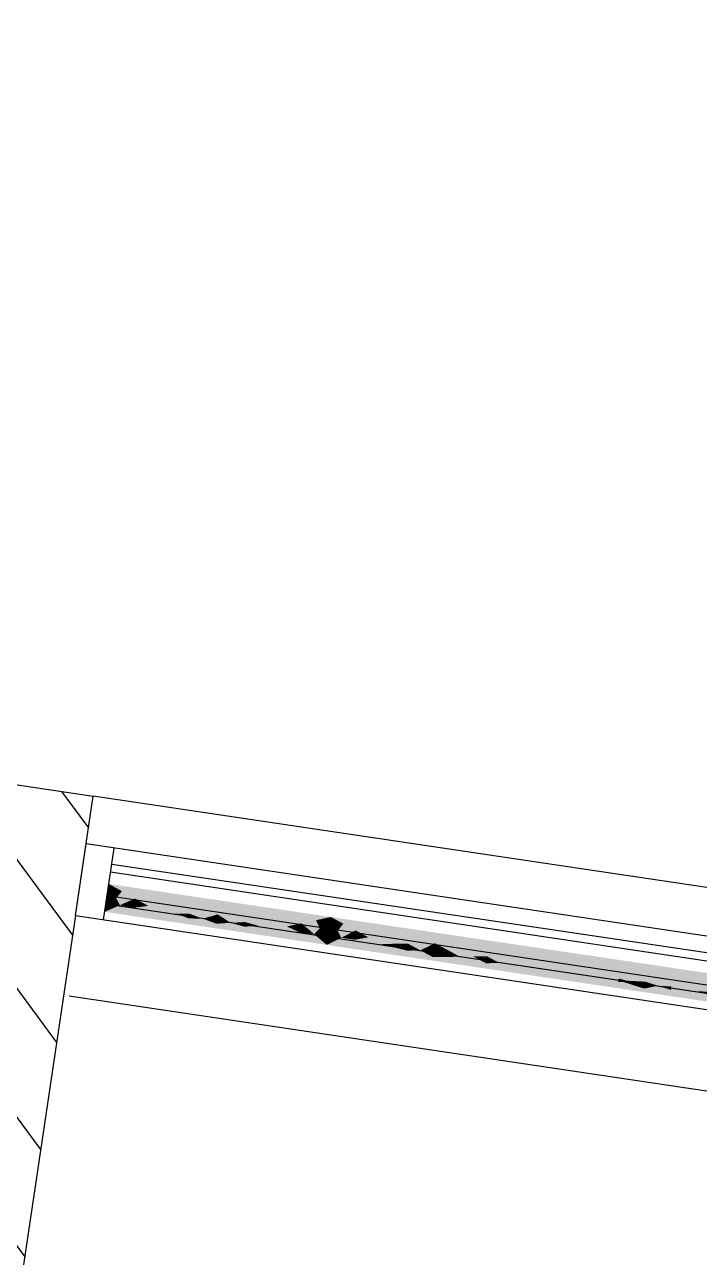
# Model space of a CAD drawing. Header units: millimetres. Extents: x 338 to 506, y 179 to 335.
# Drawn here: x 434.555 to 435.393, y 219.631 to 221.161 of the extents above; entities that cross this region are included whole.
import ezdxf

# ---------------------------------------------------------------- set-up
doc = ezdxf.new("R2010")
doc.units = ezdxf.units.MM
doc.linetypes.add('CENTER', pattern=[2, 1.25, -0.25, 0.25, -0.25])
doc.linetypes.add('DASHED2', pattern=[0.375, 0.25, -0.125])
for name, color, linetype in [('EJES_DE_COLUMNA', 255, 'DASHED2'), ('MUROS', 32, 'Continuous'), ('REJAS', 151, 'Continuous')]:
    doc.layers.add(name, color=color, linetype=linetype)

# ---------------------------------------------------------------- blocks, each defined once
blk = doc.blocks.new('*X925')
at = {"color": 0}
for p, q in [((43.0684, 57.3879, -0.0017), (43.0254, 57.3449, -0.0017)), ((43.2031, 57.3879, -0.0017), (43.0531, 57.2379, -0.0017)), ((43.3378, 57.3879, -0.0017), (43.1878, 57.2379, -0.0017)), ((43.4725, 57.3879, -0.0017), (43.3225, 57.2379, -0.0017)), ((43.6072, 57.3879, -0.0017), (43.4572, 57.2379, -0.0017)), ((43.7419, 57.3879, -0.0017), (43.5919, 57.2379, -0.0017)), ((43.8766, 57.3879, -0.0017), (43.7266, 57.2379, -0.0017)), ((44.0113, 57.3879, -0.0017), (43.8613, 57.2379, -0.0017)), ((44.146, 57.3879, -0.0017), (43.996, 57.2379, -0.0017)), ((44.1704, 57.2776, -0.0017), (44.1307, 57.2379, -0.0017))]:
    blk.add_line(p, q, dxfattribs=at)
blk = doc.blocks.new('*U974')
at = {"layer": 'REJAS', "color": 9, "linetype": 'Continuous', "extrusion": (0, 0, -1)}
for points in [[(-44.0392, 57.133), (-44.0362, 57.0633), (-44.0304, 57.2027)], [(-44.0304, 57.2027), (-44.0362, 57.0633), (-44.0304, 57.0633)], [(-44.0304, 57.2027), (-44.0399, 57.1969), (-44.0413, 57.1853)], [(-44.0351, 57.1998), (-44.0304, 57.2027), (-44.0394, 57.2008)], [(-44.0304, 57.2027), (-44.0392, 57.2027), (-44.0394, 57.2008)], [(-44.0348, 57.1679), (-44.0304, 57.2027), (-44.0406, 57.1679)], [(-44.0304, 57.2027), (-44.0413, 57.1853), (-44.0406, 57.1679)], [(-44.0479, 57.0633), (-44.0392, 57.133), (-44.0654, 57.2027)], [(-44.0392, 57.2027), (-44.0479, 57.2027), (-44.0394, 57.2008)], [(-44.0479, 57.2027), (-44.0439, 57.1998), (-44.0394, 57.2008)], [(-44.0399, 57.1969), (-44.0479, 57.2027), (-44.0494, 57.1911)], [(-44.0479, 57.0633), (-44.0654, 57.2027), (-44.0654, 56.9239)], [(-44.0479, 57.2027), (-44.0654, 57.2027), (-44.0494, 57.1911)], [(-44.0654, 57.2027), (-44.0588, 57.1853), (-44.0494, 57.1911)], [(-44.0399, 57.1969), (-44.0351, 57.1998), (-44.0394, 57.2008)], [(-44.0394, 57.2008), (-44.0439, 57.1998), (-44.0399, 57.1969)], [(-44.0399, 57.1969), (-44.0494, 57.1911), (-44.0413, 57.1853)], [(-44.0523, 57.1679), (-44.0413, 57.1853), (-44.0494, 57.1911)], [(-44.0494, 57.1911), (-44.0588, 57.1853), (-44.0523, 57.1679)], [(-44.0406, 57.1679), (-44.0413, 57.1853), (-44.0523, 57.1679)], [(-44.0392, 57.133), (-44.0348, 57.1679), (-44.0406, 57.1679)], [(-44.0457, 57.1504), (-44.0392, 57.133), (-44.0406, 57.1679)], [(-44.0523, 57.1679), (-44.0457, 57.1504), (-44.0406, 57.1679)], [(-44.0413, 57.1156), (-44.0377, 57.0982), (-44.0392, 57.133)], [(-44.0413, 57.1156), (-44.0435, 57.0982), (-44.0395, 57.1069)], [(-44.0399, 57.0808), (-44.0362, 57.0633), (-44.0377, 57.0982)], [(-44.0415, 57.1025), (-44.0377, 57.0982), (-44.0395, 57.1069)], [(-44.0396, 57.1004), (-44.0409, 57.0996), (-44.0377, 57.0982)], [(-44.0377, 57.0982), (-44.0409, 57.0996), (-44.0406, 57.0982)], [(-44.0406, 57.0982), (-44.0403, 57.0967), (-44.0377, 57.0982)], [(-44.0377, 57.0982), (-44.0403, 57.0967), (-44.0387, 57.096)], [(-44.0417, 57.0895), (-44.0399, 57.0808), (-44.0377, 57.0982)], [(-44.0403, 57.0967), (-44.0397, 57.0938), (-44.0387, 57.096)], [(-44.0415, 57.1025), (-44.0409, 57.0996), (-44.0396, 57.1004)], [(-44.0417, 57.0895), (-44.0397, 57.0938), (-44.0435, 57.0982)], [(-44.0397, 57.0938), (-44.0403, 57.0967), (-44.0416, 57.096)], [(-44.0435, 57.0982), (-44.0479, 57.0633), (-44.0399, 57.0808)], [(-44.0416, 57.096), (-44.0403, 57.0967), (-44.0435, 57.0982)], [(-44.0435, 57.0982), (-44.0403, 57.0967), (-44.0406, 57.0982)], [(-44.0406, 57.0982), (-44.0409, 57.0996), (-44.0435, 57.0982)], [(-44.0409, 57.0996), (-44.0415, 57.1025), (-44.0425, 57.1004)], [(-44.0435, 57.0982), (-44.0409, 57.0996), (-44.0425, 57.1004)], [(-44.04, 57.072), (-44.0381, 57.072), (-44.0399, 57.0808)], [(-44.0399, 57.0808), (-44.0419, 57.0764), (-44.04, 57.072)], [(-44.0401, 57.0677), (-44.0362, 57.0633), (-44.04, 57.072)], [(-44.0362, 57.0633), (-44.0381, 57.072), (-44.04, 57.072)], [(-44.0362, 57.0633), (-44.0401, 57.0677), (-44.0427, 57.0662)], [(-44.0421, 57.0633), (-44.0362, 57.0633), (-44.0427, 57.0662)], [(-44.0419, 57.0764), (-44.0439, 57.072), (-44.04, 57.072)], [(-44.0439, 57.072), (-44.0401, 57.0677), (-44.04, 57.072)], [(-44.0427, 57.0662), (-44.0401, 57.0677), (-44.0439, 57.072)], [(-44.0479, 57.0633), (-44.0421, 57.0633), (-44.0427, 57.0662)], [(-44.0439, 57.072), (-44.0459, 57.0677), (-44.0427, 57.0662)], [(-44.0459, 57.0677), (-44.0479, 57.0633), (-44.0427, 57.0662)], [(-44.0304, 57.0633), (-44.0362, 57.0633), (-44.0304, 56.9239)], [(-44.0304, 56.9239), (-44.0362, 57.0633), (-44.0392, 56.9936)], [(-44.0399, 57.0459), (-44.0377, 57.0285), (-44.0362, 57.0633)], [(-44.0401, 57.059), (-44.0362, 57.0633), (-44.0427, 57.0604)], [(-44.0362, 57.0633), (-44.0421, 57.0633), (-44.0427, 57.0604)], [(-44.0381, 57.0546), (-44.0362, 57.0633), (-44.04, 57.0546)], [(-44.0362, 57.0633), (-44.0401, 57.059), (-44.04, 57.0546)], [(-44.0399, 57.0459), (-44.0381, 57.0546), (-44.04, 57.0546)], [(-44.0479, 57.0633), (-44.0654, 56.9239), (-44.0392, 56.9936)], [(-44.0435, 57.0285), (-44.0399, 57.0459), (-44.0479, 57.0633)], [(-44.0419, 57.0503), (-44.0399, 57.0459), (-44.04, 57.0546)], [(-44.04, 57.0546), (-44.0401, 57.059), (-44.0439, 57.0546)], [(-44.0439, 57.0546), (-44.0419, 57.0503), (-44.04, 57.0546)], [(-44.0439, 57.0546), (-44.0401, 57.059), (-44.0427, 57.0604)], [(-44.0421, 57.0633), (-44.0479, 57.0633), (-44.0427, 57.0604)], [(-44.0479, 57.0633), (-44.0459, 57.059), (-44.0427, 57.0604)], [(-44.0427, 57.0604), (-44.0459, 57.059), (-44.0439, 57.0546)], [(-44.0417, 57.0372), (-44.0377, 57.0285), (-44.0399, 57.0459)], [(-44.0417, 57.0372), (-44.0435, 57.0285), (-44.0397, 57.0328)], [(-44.0377, 57.0285), (-44.0387, 57.0307), (-44.0403, 57.0299)], [(-44.0406, 57.0285), (-44.0377, 57.0285), (-44.0403, 57.0299)], [(-44.0392, 56.9936), (-44.0377, 57.0285), (-44.0413, 57.0111)], [(-44.0396, 57.0263), (-44.0377, 57.0285), (-44.0409, 57.027)], [(-44.0377, 57.0285), (-44.0406, 57.0285), (-44.0409, 57.027)], [(-44.0415, 57.0241), (-44.0395, 57.0198), (-44.0377, 57.0285)], [(-44.0403, 57.0299), (-44.0387, 57.0307), (-44.0397, 57.0328)], [(-44.0413, 57.0111), (-44.0395, 57.0198), (-44.0435, 57.0285)], [(-44.0415, 57.0241), (-44.0396, 57.0263), (-44.0409, 57.027)], [(-44.0397, 57.0328), (-44.0416, 57.0307), (-44.0403, 57.0299)], [(-44.0416, 57.0307), (-44.0435, 57.0285), (-44.0403, 57.0299)], [(-44.0435, 57.0285), (-44.0406, 57.0285), (-44.0403, 57.0299)], [(-44.0406, 57.0285), (-44.0435, 57.0285), (-44.0409, 57.027)], [(-44.0435, 57.0285), (-44.0425, 57.0263), (-44.0409, 57.027)], [(-44.0409, 57.027), (-44.0425, 57.0263), (-44.0415, 57.0241)], [(-44.0392, 56.9936), (-44.0406, 56.9588), (-44.0348, 56.9588)], [(-44.0457, 56.9762), (-44.0406, 56.9588), (-44.0392, 56.9936)], [(-44.0523, 56.9588), (-44.0406, 56.9588), (-44.0457, 56.9762)], [(-44.0348, 56.9588), (-44.0406, 56.9588), (-44.0304, 56.9239)], [(-44.0304, 56.9239), (-44.0406, 56.9588), (-44.0413, 56.9414)], [(-44.0406, 56.9588), (-44.0523, 56.9588), (-44.0413, 56.9414)], [(-44.0523, 56.9588), (-44.0494, 56.9356), (-44.0413, 56.9414)], [(-44.0494, 56.9356), (-44.0523, 56.9588), (-44.0588, 56.9414)], [(-44.0304, 56.9239), (-44.0413, 56.9414), (-44.0399, 56.9298)], [(-44.0351, 56.9268), (-44.0394, 56.9259), (-44.0304, 56.9239)], [(-44.0399, 56.9298), (-44.0394, 56.9259), (-44.0351, 56.9268)], [(-44.0394, 56.9259), (-44.0399, 56.9298), (-44.0439, 56.9268)], [(-44.0479, 56.9239), (-44.0394, 56.9259), (-44.0439, 56.9268)], [(-44.0399, 56.9298), (-44.0413, 56.9414), (-44.0494, 56.9356)], [(-44.0399, 56.9298), (-44.0494, 56.9356), (-44.0479, 56.9239)], [(-44.0479, 56.9239), (-44.0494, 56.9356), (-44.0654, 56.9239)], [(-44.0654, 56.9239), (-44.0494, 56.9356), (-44.0588, 56.9414)], [(-44.0304, 56.9239), (-44.0394, 56.9259), (-44.0392, 56.9239)], [(-44.0392, 56.6586), (-44.0304, 56.3933), (-44.0304, 56.9239)], [(-44.0304, 56.9239), (-44.0401, 56.9184), (-44.0419, 56.9074)], [(-44.0352, 56.9212), (-44.0304, 56.9239), (-44.0395, 56.9221)], [(-44.0304, 56.9239), (-44.0392, 56.9239), (-44.0395, 56.9221)], [(-44.0359, 56.8908), (-44.0304, 56.9239), (-44.0417, 56.8908)], [(-44.0304, 56.9239), (-44.0419, 56.9074), (-44.0417, 56.8908)], [(-44.0413, 56.8576), (-44.0348, 56.7913), (-44.0304, 56.9239)], [(-44.0401, 56.9184), (-44.0352, 56.9212), (-44.0395, 56.9221)], [(-44.0392, 56.9239), (-44.0394, 56.9259), (-44.0479, 56.9239)], [(-44.0479, 56.3933), (-44.0392, 56.6586), (-44.0654, 56.9239)], [(-44.0392, 56.9239), (-44.0479, 56.9239), (-44.0395, 56.9221)], [(-44.0479, 56.9239), (-44.044, 56.9212), (-44.0395, 56.9221)], [(-44.0395, 56.9221), (-44.044, 56.9212), (-44.0401, 56.9184)], [(-44.0401, 56.9184), (-44.0479, 56.9239), (-44.0497, 56.9129)], [(-44.0401, 56.9184), (-44.0497, 56.9129), (-44.0419, 56.9074)], [(-44.0523, 56.7913), (-44.0413, 56.8576), (-44.0654, 56.9239)], [(-44.0534, 56.8908), (-44.0419, 56.9074), (-44.0497, 56.9129)], [(-44.0479, 56.3933), (-44.0654, 56.9239), (-44.0654, 55.8627)], [(-44.0479, 56.9239), (-44.0654, 56.9239), (-44.0497, 56.9129)], [(-44.0654, 56.9239), (-44.0594, 56.9074), (-44.0497, 56.9129)], [(-44.0497, 56.9129), (-44.0594, 56.9074), (-44.0534, 56.8908)], [(-44.0417, 56.8908), (-44.0419, 56.9074), (-44.0534, 56.8908)], [(-44.0413, 56.8576), (-44.0359, 56.8908), (-44.0417, 56.8908)], [(-44.0474, 56.8742), (-44.0413, 56.8576), (-44.0417, 56.8908)], [(-44.0534, 56.8908), (-44.0474, 56.8742), (-44.0417, 56.8908)], [(-44.0413, 56.8576), (-44.0441, 56.841), (-44.0397, 56.841)], [(-44.0411, 56.8327), (-44.0381, 56.8245), (-44.0397, 56.841)], [(-44.0441, 56.841), (-44.0411, 56.8327), (-44.0397, 56.841)], [(-44.0441, 56.841), (-44.0468, 56.8245), (-44.0411, 56.8327)], [(-44.0408, 56.8079), (-44.0348, 56.7913), (-44.0381, 56.8245)], [(-44.0396, 56.8286), (-44.042, 56.8272), (-44.0381, 56.8245)], [(-44.0381, 56.8245), (-44.042, 56.8272), (-44.0424, 56.8245)], [(-44.0409, 56.8203), (-44.0381, 56.8245), (-44.0429, 56.8217)], [(-44.0381, 56.8245), (-44.0424, 56.8245), (-44.0429, 56.8217)], [(-44.0394, 56.8162), (-44.0381, 56.8245), (-44.0409, 56.8162)], [(-44.0381, 56.8245), (-44.0409, 56.8203), (-44.0409, 56.8162)], [(-44.0411, 56.8327), (-44.042, 56.8272), (-44.0396, 56.8286)], [(-44.0468, 56.8245), (-44.0523, 56.7913), (-44.0408, 56.8079)], [(-44.0438, 56.8162), (-44.0409, 56.8203), (-44.0429, 56.8217)], [(-44.0409, 56.8162), (-44.0409, 56.8203), (-44.0438, 56.8162)], [(-44.042, 56.8272), (-44.0411, 56.8327), (-44.0439, 56.8286)], [(-44.0468, 56.8245), (-44.042, 56.8272), (-44.0439, 56.8286)], [(-44.0424, 56.8245), (-44.042, 56.8272), (-44.0468, 56.8245)], [(-44.0429, 56.8217), (-44.0424, 56.8245), (-44.0468, 56.8245)], [(-44.0468, 56.8245), (-44.0453, 56.8203), (-44.0429, 56.8217)], [(-44.0453, 56.8203), (-44.0438, 56.8162), (-44.0429, 56.8217)], [(-44.0426, 56.7968), (-44.0378, 56.7996), (-44.0408, 56.8079)], [(-44.0408, 56.8079), (-44.0394, 56.8162), (-44.0409, 56.8162)], [(-44.0423, 56.812), (-44.0408, 56.8079), (-44.0409, 56.8162)], [(-44.0408, 56.8079), (-44.0465, 56.7996), (-44.0426, 56.7968)], [(-44.0438, 56.8162), (-44.0423, 56.812), (-44.0409, 56.8162)], [(-44.0348, 56.7913), (-44.0378, 56.7996), (-44.0426, 56.7968)], [(-44.0348, 56.7913), (-44.0367, 56.7927), (-44.039, 56.7922)], [(-44.039, 56.7922), (-44.0392, 56.7913), (-44.0348, 56.7913)], [(-44.0348, 56.7913), (-44.0396, 56.7885), (-44.0405, 56.783)], [(-44.0372, 56.7899), (-44.0348, 56.7913), (-44.0393, 56.7904)], [(-44.0348, 56.7913), (-44.0392, 56.7913), (-44.0393, 56.7904)], [(-44.0375, 56.7747), (-44.0348, 56.7913), (-44.0404, 56.7747)], [(-44.0348, 56.7913), (-44.0405, 56.783), (-44.0404, 56.7747)], [(-44.0402, 56.7581), (-44.037, 56.725), (-44.0348, 56.7913)], [(-44.0367, 56.7927), (-44.0387, 56.7941), (-44.039, 56.7922)], [(-44.0396, 56.7885), (-44.0372, 56.7899), (-44.0393, 56.7904)], [(-44.0416, 56.7941), (-44.0387, 56.7941), (-44.0407, 56.7954)], [(-44.0387, 56.7941), (-44.0411, 56.7927), (-44.039, 56.7922)], [(-44.0387, 56.7941), (-44.0416, 56.7941), (-44.0411, 56.7927)], [(-44.0411, 56.7927), (-44.0435, 56.7913), (-44.039, 56.7922)], [(-44.0435, 56.7913), (-44.0392, 56.7913), (-44.039, 56.7922)], [(-44.0392, 56.7913), (-44.0435, 56.7913), (-44.0393, 56.7904)], [(-44.0435, 56.7913), (-44.0416, 56.7899), (-44.0393, 56.7904)], [(-44.0393, 56.7904), (-44.0416, 56.7899), (-44.0396, 56.7885)], [(-44.0396, 56.7885), (-44.0435, 56.7913), (-44.0444, 56.7858)], [(-44.0396, 56.7885), (-44.0444, 56.7858), (-44.0405, 56.783)], [(-44.0457, 56.725), (-44.0402, 56.7581), (-44.0523, 56.7913)], [(-44.0426, 56.7968), (-44.0416, 56.7941), (-44.0407, 56.7954)], [(-44.0411, 56.7927), (-44.0416, 56.7941), (-44.0435, 56.7913)], [(-44.0431, 56.7941), (-44.0416, 56.7941), (-44.0426, 56.7968)], [(-44.0435, 56.7913), (-44.0416, 56.7941), (-44.0431, 56.7941)], [(-44.0465, 56.7996), (-44.0523, 56.7913), (-44.0426, 56.7968)], [(-44.0523, 56.7913), (-44.0435, 56.7913), (-44.0426, 56.7968)], [(-44.0435, 56.7913), (-44.0523, 56.7913), (-44.0444, 56.7858)], [(-44.0523, 56.7913), (-44.0493, 56.783), (-44.0444, 56.7858)], [(-44.0402, 56.7581), (-44.0375, 56.7747), (-44.0404, 56.7747)], [(-44.0433, 56.7664), (-44.0402, 56.7581), (-44.0404, 56.7747)], [(-44.0404, 56.7747), (-44.0405, 56.783), (-44.0463, 56.7747)], [(-44.0463, 56.7747), (-44.0433, 56.7664), (-44.0404, 56.7747)], [(-44.0463, 56.7747), (-44.0405, 56.783), (-44.0444, 56.7858)], [(-44.0444, 56.7858), (-44.0493, 56.783), (-44.0463, 56.7747)], [(-44.043, 56.7415), (-44.037, 56.725), (-44.0402, 56.7581)], [(-44.037, 56.725), (-44.0385, 56.7291), (-44.0409, 56.7277)], [(-44.0413, 56.725), (-44.037, 56.725), (-44.0409, 56.7277)], [(-44.0409, 56.7277), (-44.0385, 56.7291), (-44.04, 56.7333)], [(-44.043, 56.7415), (-44.0457, 56.725), (-44.04, 56.7333)], [(-44.04, 56.7333), (-44.0428, 56.7291), (-44.0409, 56.7277)], [(-44.0428, 56.7291), (-44.0457, 56.725), (-44.0409, 56.7277)], [(-44.0457, 56.725), (-44.0413, 56.725), (-44.0409, 56.7277)], [(-44.0398, 56.7208), (-44.037, 56.725), (-44.0418, 56.7222)], [(-44.037, 56.725), (-44.0413, 56.725), (-44.0418, 56.7222)], [(-44.0427, 56.7167), (-44.0397, 56.7084), (-44.037, 56.725)], [(-44.0424, 56.6918), (-44.0392, 56.6586), (-44.037, 56.725)], [(-44.0424, 56.6918), (-44.0397, 56.7084), (-44.0457, 56.725)], [(-44.0427, 56.7167), (-44.0398, 56.7208), (-44.0418, 56.7222)], [(-44.0413, 56.725), (-44.0457, 56.725), (-44.0418, 56.7222)], [(-44.0457, 56.725), (-44.0442, 56.7208), (-44.0418, 56.7222)], [(-44.0418, 56.7222), (-44.0442, 56.7208), (-44.0427, 56.7167)], [(-44.0413, 56.5923), (-44.037, 56.5923), (-44.0392, 56.6586)], [(-44.037, 56.5923), (-44.0402, 56.5591), (-44.0348, 56.526)], [(-44.037, 56.5923), (-44.0413, 56.5923), (-44.0402, 56.5591)], [(-44.0402, 56.5591), (-44.0413, 56.5923), (-44.0435, 56.526)], [(-44.0402, 56.5591), (-44.0419, 56.5426), (-44.0375, 56.5426)], [(-44.0375, 56.5426), (-44.0405, 56.5343), (-44.0348, 56.526)], [(-44.0348, 56.526), (-44.0376, 56.5301), (-44.0396, 56.5287)], [(-44.0392, 56.526), (-44.0348, 56.526), (-44.0396, 56.5287)], [(-44.0375, 56.5426), (-44.0419, 56.5426), (-44.0405, 56.5343)], [(-44.0396, 56.5287), (-44.0376, 56.5301), (-44.0405, 56.5343)], [(-44.0435, 56.526), (-44.0392, 56.526), (-44.0396, 56.5287)], [(-44.0405, 56.5343), (-44.042, 56.5301), (-44.0396, 56.5287)], [(-44.042, 56.5301), (-44.0435, 56.526), (-44.0396, 56.5287)], [(-44.0405, 56.5343), (-44.0419, 56.5426), (-44.0435, 56.526)], [(-44.0413, 56.4597), (-44.0304, 56.3933), (-44.0348, 56.526)], [(-44.0381, 56.4928), (-44.0348, 56.526), (-44.0408, 56.5094)], [(-44.0363, 56.5218), (-44.0348, 56.526), (-44.0387, 56.5232)], [(-44.0348, 56.526), (-44.0392, 56.526), (-44.0387, 56.5232)], [(-44.0378, 56.5177), (-44.0363, 56.5218), (-44.0387, 56.5232)], [(-44.0387, 56.5232), (-44.0407, 56.5218), (-44.0378, 56.5177)], [(-44.0378, 56.5177), (-44.0407, 56.5218), (-44.0407, 56.5177)], [(-44.0393, 56.5135), (-44.0378, 56.5177), (-44.0407, 56.5177)], [(-44.0411, 56.5246), (-44.0387, 56.5232), (-44.0392, 56.526)], [(-44.0411, 56.5246), (-44.0407, 56.5218), (-44.0387, 56.5232)], [(-44.0435, 56.526), (-44.0411, 56.5246), (-44.0392, 56.526)], [(-44.0408, 56.5094), (-44.0393, 56.5135), (-44.0407, 56.5177)], [(-44.0407, 56.5218), (-44.0435, 56.526), (-44.0407, 56.5177)], [(-44.0435, 56.526), (-44.0422, 56.5177), (-44.0407, 56.5177)], [(-44.0411, 56.5246), (-44.0435, 56.526), (-44.0407, 56.5218)], [(-44.0407, 56.5177), (-44.0422, 56.5177), (-44.0408, 56.5094)], [(-44.0408, 56.5094), (-44.0435, 56.526), (-44.0424, 56.4928)], [(-44.0413, 56.4597), (-44.0435, 56.526), (-44.0479, 56.3933)], [(-44.0381, 56.4928), (-44.0408, 56.5094), (-44.0424, 56.4928)], [(-44.0413, 56.4597), (-44.0381, 56.4928), (-44.0424, 56.4928)], [(-44.043, 56.4431), (-44.0386, 56.4431), (-44.0413, 56.4597)]]:
    blk.add_solid(points, dxfattribs=at)
blk = doc.blocks.new('*U168')
at = {"layer": 'REJAS', "color": 18, "linetype": 'Continuous', "extrusion": (0, 0, -1)}
for points in [[(-2936.8051, 1967.9006), (-2936.8021, 1967.8309), (-2936.7963, 1967.9703)], [(-2936.7963, 1967.9703), (-2936.8021, 1967.8309), (-2936.7963, 1967.8309)], [(-2936.7963, 1967.9703), (-2936.8058, 1967.9645), (-2936.8072, 1967.9529)], [(-2936.801, 1967.9674), (-2936.7963, 1967.9703), (-2936.8053, 1967.9684)], [(-2936.7963, 1967.9703), (-2936.8051, 1967.9703), (-2936.8053, 1967.9684)], [(-2936.8007, 1967.9355), (-2936.7963, 1967.9703), (-2936.8065, 1967.9355)], [(-2936.7963, 1967.9703), (-2936.8072, 1967.9529), (-2936.8065, 1967.9355)], [(-2936.8138, 1967.8309), (-2936.8051, 1967.9006), (-2936.8313, 1967.9703)], [(-2936.8051, 1967.9703), (-2936.8138, 1967.9703), (-2936.8053, 1967.9684)], [(-2936.8138, 1967.9703), (-2936.8098, 1967.9674), (-2936.8053, 1967.9684)], [(-2936.8058, 1967.9645), (-2936.8138, 1967.9703), (-2936.8153, 1967.9587)], [(-2936.8138, 1967.8309), (-2936.8313, 1967.9703), (-2936.8313, 1967.6916)], [(-2936.8138, 1967.9703), (-2936.8313, 1967.9703), (-2936.8153, 1967.9587)], [(-2936.8313, 1967.9703), (-2936.8247, 1967.9529), (-2936.8153, 1967.9587)], [(-2936.8058, 1967.9645), (-2936.801, 1967.9674), (-2936.8053, 1967.9684)], [(-2936.8053, 1967.9684), (-2936.8098, 1967.9674), (-2936.8058, 1967.9645)], [(-2936.8058, 1967.9645), (-2936.8153, 1967.9587), (-2936.8072, 1967.9529)], [(-2936.8182, 1967.9355), (-2936.8072, 1967.9529), (-2936.8153, 1967.9587)], [(-2936.8153, 1967.9587), (-2936.8247, 1967.9529), (-2936.8182, 1967.9355)], [(-2936.8065, 1967.9355), (-2936.8072, 1967.9529), (-2936.8182, 1967.9355)], [(-2936.8051, 1967.9006), (-2936.8007, 1967.9355), (-2936.8065, 1967.9355)], [(-2936.8116, 1967.9181), (-2936.8051, 1967.9006), (-2936.8065, 1967.9355)], [(-2936.8182, 1967.9355), (-2936.8116, 1967.9181), (-2936.8065, 1967.9355)], [(-2936.8072, 1967.8832), (-2936.8036, 1967.8658), (-2936.8051, 1967.9006)], [(-2936.8072, 1967.8832), (-2936.8094, 1967.8658), (-2936.8054, 1967.8745)], [(-2936.8058, 1967.8484), (-2936.8021, 1967.8309), (-2936.8036, 1967.8658)], [(-2936.8074, 1967.8702), (-2936.8036, 1967.8658), (-2936.8054, 1967.8745)], [(-2936.8055, 1967.868), (-2936.8068, 1967.8672), (-2936.8036, 1967.8658)], [(-2936.8036, 1967.8658), (-2936.8068, 1967.8672), (-2936.8065, 1967.8658)], [(-2936.8065, 1967.8658), (-2936.8062, 1967.8643), (-2936.8036, 1967.8658)], [(-2936.8036, 1967.8658), (-2936.8062, 1967.8643), (-2936.8046, 1967.8636)], [(-2936.8076, 1967.8571), (-2936.8058, 1967.8484), (-2936.8036, 1967.8658)], [(-2936.8062, 1967.8643), (-2936.8056, 1967.8614), (-2936.8046, 1967.8636)], [(-2936.8074, 1967.8702), (-2936.8068, 1967.8672), (-2936.8055, 1967.868)], [(-2936.8076, 1967.8571), (-2936.8056, 1967.8614), (-2936.8094, 1967.8658)], [(-2936.8056, 1967.8614), (-2936.8062, 1967.8643), (-2936.8075, 1967.8636)], [(-2936.8094, 1967.8658), (-2936.8138, 1967.8309), (-2936.8058, 1967.8484)], [(-2936.8075, 1967.8636), (-2936.8062, 1967.8643), (-2936.8094, 1967.8658)], [(-2936.8094, 1967.8658), (-2936.8062, 1967.8643), (-2936.8065, 1967.8658)], [(-2936.8065, 1967.8658), (-2936.8068, 1967.8672), (-2936.8094, 1967.8658)], [(-2936.8068, 1967.8672), (-2936.8074, 1967.8702), (-2936.8084, 1967.868)], [(-2936.8094, 1967.8658), (-2936.8068, 1967.8672), (-2936.8084, 1967.868)], [(-2936.8059, 1967.8397), (-2936.804, 1967.8397), (-2936.8058, 1967.8484)], [(-2936.8058, 1967.8484), (-2936.8078, 1967.844), (-2936.8059, 1967.8397)], [(-2936.806, 1967.8353), (-2936.8021, 1967.8309), (-2936.8059, 1967.8397)], [(-2936.8021, 1967.8309), (-2936.804, 1967.8397), (-2936.8059, 1967.8397)], [(-2936.8021, 1967.8309), (-2936.806, 1967.8353), (-2936.8086, 1967.8339)], [(-2936.808, 1967.8309), (-2936.8021, 1967.8309), (-2936.8086, 1967.8339)], [(-2936.8078, 1967.844), (-2936.8098, 1967.8397), (-2936.8059, 1967.8397)], [(-2936.8098, 1967.8397), (-2936.806, 1967.8353), (-2936.8059, 1967.8397)], [(-2936.8086, 1967.8339), (-2936.806, 1967.8353), (-2936.8098, 1967.8397)], [(-2936.8138, 1967.8309), (-2936.808, 1967.8309), (-2936.8086, 1967.8339)], [(-2936.8098, 1967.8397), (-2936.8118, 1967.8353), (-2936.8086, 1967.8339)], [(-2936.8118, 1967.8353), (-2936.8138, 1967.8309), (-2936.8086, 1967.8339)], [(-2936.7963, 1967.8309), (-2936.8021, 1967.8309), (-2936.7963, 1967.6916)], [(-2936.7963, 1967.6916), (-2936.8021, 1967.8309), (-2936.8051, 1967.7613)], [(-2936.8058, 1967.8135), (-2936.8036, 1967.7961), (-2936.8021, 1967.8309)], [(-2936.806, 1967.8266), (-2936.8021, 1967.8309), (-2936.8086, 1967.828)], [(-2936.8021, 1967.8309), (-2936.808, 1967.8309), (-2936.8086, 1967.828)], [(-2936.804, 1967.8222), (-2936.8021, 1967.8309), (-2936.8059, 1967.8222)], [(-2936.8021, 1967.8309), (-2936.806, 1967.8266), (-2936.8059, 1967.8222)], [(-2936.8058, 1967.8135), (-2936.804, 1967.8222), (-2936.8059, 1967.8222)], [(-2936.8138, 1967.8309), (-2936.8313, 1967.6916), (-2936.8051, 1967.7613)], [(-2936.8094, 1967.7961), (-2936.8058, 1967.8135), (-2936.8138, 1967.8309)], [(-2936.8078, 1967.8179), (-2936.8058, 1967.8135), (-2936.8059, 1967.8222)], [(-2936.8059, 1967.8222), (-2936.806, 1967.8266), (-2936.8098, 1967.8222)], [(-2936.8098, 1967.8222), (-2936.8078, 1967.8179), (-2936.8059, 1967.8222)], [(-2936.8098, 1967.8222), (-2936.806, 1967.8266), (-2936.8086, 1967.828)], [(-2936.808, 1967.8309), (-2936.8138, 1967.8309), (-2936.8086, 1967.828)], [(-2936.8138, 1967.8309), (-2936.8118, 1967.8266), (-2936.8086, 1967.828)], [(-2936.8086, 1967.828), (-2936.8118, 1967.8266), (-2936.8098, 1967.8222)], [(-2936.8076, 1967.8048), (-2936.8036, 1967.7961), (-2936.8058, 1967.8135)], [(-2936.8076, 1967.8048), (-2936.8094, 1967.7961), (-2936.8056, 1967.8005)], [(-2936.8036, 1967.7961), (-2936.8046, 1967.7983), (-2936.8062, 1967.7976)], [(-2936.8065, 1967.7961), (-2936.8036, 1967.7961), (-2936.8062, 1967.7976)], [(-2936.8051, 1967.7613), (-2936.8036, 1967.7961), (-2936.8072, 1967.7787)], [(-2936.8055, 1967.7939), (-2936.8036, 1967.7961), (-2936.8068, 1967.7946)], [(-2936.8036, 1967.7961), (-2936.8065, 1967.7961), (-2936.8068, 1967.7946)], [(-2936.8074, 1967.7917), (-2936.8054, 1967.7874), (-2936.8036, 1967.7961)], [(-2936.8062, 1967.7976), (-2936.8046, 1967.7983), (-2936.8056, 1967.8005)], [(-2936.8072, 1967.7787), (-2936.8054, 1967.7874), (-2936.8094, 1967.7961)], [(-2936.8074, 1967.7917), (-2936.8055, 1967.7939), (-2936.8068, 1967.7946)], [(-2936.8056, 1967.8005), (-2936.8075, 1967.7983), (-2936.8062, 1967.7976)], [(-2936.8075, 1967.7983), (-2936.8094, 1967.7961), (-2936.8062, 1967.7976)], [(-2936.8094, 1967.7961), (-2936.8065, 1967.7961), (-2936.8062, 1967.7976)], [(-2936.8065, 1967.7961), (-2936.8094, 1967.7961), (-2936.8068, 1967.7946)], [(-2936.8094, 1967.7961), (-2936.8084, 1967.7939), (-2936.8068, 1967.7946)], [(-2936.8068, 1967.7946), (-2936.8084, 1967.7939), (-2936.8074, 1967.7917)], [(-2936.8051, 1967.7613), (-2936.8065, 1967.7264), (-2936.8007, 1967.7264)], [(-2936.8116, 1967.7438), (-2936.8065, 1967.7264), (-2936.8051, 1967.7613)], [(-2936.8182, 1967.7264), (-2936.8065, 1967.7264), (-2936.8116, 1967.7438)], [(-2936.8007, 1967.7264), (-2936.8065, 1967.7264), (-2936.7963, 1967.6916)], [(-2936.7963, 1967.6916), (-2936.8065, 1967.7264), (-2936.8072, 1967.709)], [(-2936.8065, 1967.7264), (-2936.8182, 1967.7264), (-2936.8072, 1967.709)], [(-2936.8182, 1967.7264), (-2936.8153, 1967.7032), (-2936.8072, 1967.709)], [(-2936.8153, 1967.7032), (-2936.8182, 1967.7264), (-2936.8247, 1967.709)], [(-2936.7963, 1967.6916), (-2936.8072, 1967.709), (-2936.8058, 1967.6974)], [(-2936.801, 1967.6945), (-2936.8053, 1967.6935), (-2936.7963, 1967.6916)], [(-2936.8058, 1967.6974), (-2936.8053, 1967.6935), (-2936.801, 1967.6945)], [(-2936.8053, 1967.6935), (-2936.8058, 1967.6974), (-2936.8098, 1967.6945)], [(-2936.8138, 1967.6916), (-2936.8053, 1967.6935), (-2936.8098, 1967.6945)], [(-2936.8058, 1967.6974), (-2936.8072, 1967.709), (-2936.8153, 1967.7032)], [(-2936.8058, 1967.6974), (-2936.8153, 1967.7032), (-2936.8138, 1967.6916)], [(-2936.8138, 1967.6916), (-2936.8153, 1967.7032), (-2936.8313, 1967.6916)], [(-2936.8313, 1967.6916), (-2936.8153, 1967.7032), (-2936.8247, 1967.709)], [(-2936.7963, 1967.6916), (-2936.8053, 1967.6935), (-2936.8051, 1967.6916)], [(-2936.8051, 1967.4263), (-2936.7963, 1967.1609), (-2936.7963, 1967.6916)], [(-2936.7963, 1967.6916), (-2936.806, 1967.686), (-2936.8078, 1967.675)], [(-2936.8011, 1967.6888), (-2936.7963, 1967.6916), (-2936.8054, 1967.6897)], [(-2936.7963, 1967.6916), (-2936.8051, 1967.6916), (-2936.8054, 1967.6897)], [(-2936.8018, 1967.6584), (-2936.7963, 1967.6916), (-2936.8076, 1967.6584)], [(-2936.7963, 1967.6916), (-2936.8078, 1967.675), (-2936.8076, 1967.6584)], [(-2936.8072, 1967.6252), (-2936.8007, 1967.5589), (-2936.7963, 1967.6916)], [(-2936.806, 1967.686), (-2936.8011, 1967.6888), (-2936.8054, 1967.6897)], [(-2936.8051, 1967.6916), (-2936.8053, 1967.6935), (-2936.8138, 1967.6916)], [(-2936.8138, 1967.1609), (-2936.8051, 1967.4263), (-2936.8313, 1967.6916)], [(-2936.8051, 1967.6916), (-2936.8138, 1967.6916), (-2936.8054, 1967.6897)], [(-2936.8138, 1967.6916), (-2936.8099, 1967.6888), (-2936.8054, 1967.6897)], [(-2936.8054, 1967.6897), (-2936.8099, 1967.6888), (-2936.806, 1967.686)], [(-2936.806, 1967.686), (-2936.8138, 1967.6916), (-2936.8156, 1967.6805)], [(-2936.806, 1967.686), (-2936.8156, 1967.6805), (-2936.8078, 1967.675)], [(-2936.8182, 1967.5589), (-2936.8072, 1967.6252), (-2936.8313, 1967.6916)], [(-2936.8193, 1967.6584), (-2936.8078, 1967.675), (-2936.8156, 1967.6805)], [(-2936.8138, 1967.1609), (-2936.8313, 1967.6916), (-2936.8313, 1966.6303)], [(-2936.8138, 1967.6916), (-2936.8313, 1967.6916), (-2936.8156, 1967.6805)], [(-2936.8313, 1967.6916), (-2936.8253, 1967.675), (-2936.8156, 1967.6805)], [(-2936.8156, 1967.6805), (-2936.8253, 1967.675), (-2936.8193, 1967.6584)], [(-2936.8076, 1967.6584), (-2936.8078, 1967.675), (-2936.8193, 1967.6584)], [(-2936.8072, 1967.6252), (-2936.8018, 1967.6584), (-2936.8076, 1967.6584)], [(-2936.8133, 1967.6418), (-2936.8072, 1967.6252), (-2936.8076, 1967.6584)], [(-2936.8193, 1967.6584), (-2936.8133, 1967.6418), (-2936.8076, 1967.6584)], [(-2936.8072, 1967.6252), (-2936.81, 1967.6087), (-2936.8056, 1967.6087)], [(-2936.807, 1967.6004), (-2936.804, 1967.5921), (-2936.8056, 1967.6087)], [(-2936.81, 1967.6087), (-2936.807, 1967.6004), (-2936.8056, 1967.6087)], [(-2936.81, 1967.6087), (-2936.8127, 1967.5921), (-2936.807, 1967.6004)], [(-2936.8067, 1967.5755), (-2936.8007, 1967.5589), (-2936.804, 1967.5921)], [(-2936.8055, 1967.5962), (-2936.8079, 1967.5948), (-2936.804, 1967.5921)], [(-2936.804, 1967.5921), (-2936.8079, 1967.5948), (-2936.8083, 1967.5921)], [(-2936.8068, 1967.5879), (-2936.804, 1967.5921), (-2936.8088, 1967.5893)], [(-2936.804, 1967.5921), (-2936.8083, 1967.5921), (-2936.8088, 1967.5893)], [(-2936.8053, 1967.5838), (-2936.804, 1967.5921), (-2936.8068, 1967.5838)], [(-2936.804, 1967.5921), (-2936.8068, 1967.5879), (-2936.8068, 1967.5838)], [(-2936.807, 1967.6004), (-2936.8079, 1967.5948), (-2936.8055, 1967.5962)], [(-2936.8127, 1967.5921), (-2936.8182, 1967.5589), (-2936.8067, 1967.5755)], [(-2936.8097, 1967.5838), (-2936.8068, 1967.5879), (-2936.8088, 1967.5893)], [(-2936.8068, 1967.5838), (-2936.8068, 1967.5879), (-2936.8097, 1967.5838)], [(-2936.8079, 1967.5948), (-2936.807, 1967.6004), (-2936.8098, 1967.5962)], [(-2936.8127, 1967.5921), (-2936.8079, 1967.5948), (-2936.8098, 1967.5962)], [(-2936.8083, 1967.5921), (-2936.8079, 1967.5948), (-2936.8127, 1967.5921)], [(-2936.8088, 1967.5893), (-2936.8083, 1967.5921), (-2936.8127, 1967.5921)], [(-2936.8127, 1967.5921), (-2936.8112, 1967.5879), (-2936.8088, 1967.5893)], [(-2936.8112, 1967.5879), (-2936.8097, 1967.5838), (-2936.8088, 1967.5893)], [(-2936.8085, 1967.5644), (-2936.8037, 1967.5672), (-2936.8067, 1967.5755)], [(-2936.8067, 1967.5755), (-2936.8053, 1967.5838), (-2936.8068, 1967.5838)], [(-2936.8082, 1967.5796), (-2936.8067, 1967.5755), (-2936.8068, 1967.5838)], [(-2936.8067, 1967.5755), (-2936.8124, 1967.5672), (-2936.8085, 1967.5644)], [(-2936.8097, 1967.5838), (-2936.8082, 1967.5796), (-2936.8068, 1967.5838)], [(-2936.8007, 1967.5589), (-2936.8037, 1967.5672), (-2936.8085, 1967.5644)], [(-2936.8007, 1967.5589), (-2936.8026, 1967.5603), (-2936.8049, 1967.5598)], [(-2936.8049, 1967.5598), (-2936.8051, 1967.5589), (-2936.8007, 1967.5589)], [(-2936.8007, 1967.5589), (-2936.8055, 1967.5561), (-2936.8064, 1967.5506)], [(-2936.8031, 1967.5575), (-2936.8007, 1967.5589), (-2936.8052, 1967.558)], [(-2936.8007, 1967.5589), (-2936.8051, 1967.5589), (-2936.8052, 1967.558)], [(-2936.8034, 1967.5423), (-2936.8007, 1967.5589), (-2936.8063, 1967.5423)], [(-2936.8007, 1967.5589), (-2936.8064, 1967.5506), (-2936.8063, 1967.5423)], [(-2936.8061, 1967.5257), (-2936.8029, 1967.4926), (-2936.8007, 1967.5589)], [(-2936.8026, 1967.5603), (-2936.8046, 1967.5617), (-2936.8049, 1967.5598)], [(-2936.8055, 1967.5561), (-2936.8031, 1967.5575), (-2936.8052, 1967.558)], [(-2936.8075, 1967.5617), (-2936.8046, 1967.5617), (-2936.8066, 1967.5631)], [(-2936.8046, 1967.5617), (-2936.807, 1967.5603), (-2936.8049, 1967.5598)], [(-2936.8046, 1967.5617), (-2936.8075, 1967.5617), (-2936.807, 1967.5603)], [(-2936.807, 1967.5603), (-2936.8094, 1967.5589), (-2936.8049, 1967.5598)], [(-2936.8094, 1967.5589), (-2936.8051, 1967.5589), (-2936.8049, 1967.5598)], [(-2936.8051, 1967.5589), (-2936.8094, 1967.5589), (-2936.8052, 1967.558)], [(-2936.8094, 1967.5589), (-2936.8075, 1967.5575), (-2936.8052, 1967.558)], [(-2936.8052, 1967.558), (-2936.8075, 1967.5575), (-2936.8055, 1967.5561)], [(-2936.8055, 1967.5561), (-2936.8094, 1967.5589), (-2936.8103, 1967.5534)], [(-2936.8116, 1967.4926), (-2936.8061, 1967.5257), (-2936.8182, 1967.5589)], [(-2936.8085, 1967.5644), (-2936.8075, 1967.5617), (-2936.8066, 1967.5631)], [(-2936.807, 1967.5603), (-2936.8075, 1967.5617), (-2936.8094, 1967.5589)], [(-2936.809, 1967.5617), (-2936.8075, 1967.5617), (-2936.8085, 1967.5644)], [(-2936.8094, 1967.5589), (-2936.8075, 1967.5617), (-2936.809, 1967.5617)], [(-2936.8124, 1967.5672), (-2936.8182, 1967.5589), (-2936.8085, 1967.5644)], [(-2936.8182, 1967.5589), (-2936.8094, 1967.5589), (-2936.8085, 1967.5644)], [(-2936.8094, 1967.5589), (-2936.8182, 1967.5589), (-2936.8103, 1967.5534)], [(-2936.8182, 1967.5589), (-2936.8152, 1967.5506), (-2936.8103, 1967.5534)], [(-2936.8061, 1967.5257), (-2936.8034, 1967.5423), (-2936.8063, 1967.5423)], [(-2936.8055, 1967.5561), (-2936.8103, 1967.5534), (-2936.8064, 1967.5506)], [(-2936.8092, 1967.534), (-2936.8061, 1967.5257), (-2936.8063, 1967.5423)], [(-2936.8063, 1967.5423), (-2936.8064, 1967.5506), (-2936.8122, 1967.5423)], [(-2936.8122, 1967.5423), (-2936.8092, 1967.534), (-2936.8063, 1967.5423)], [(-2936.8122, 1967.5423), (-2936.8064, 1967.5506), (-2936.8103, 1967.5534)], [(-2936.8103, 1967.5534), (-2936.8152, 1967.5506), (-2936.8122, 1967.5423)], [(-2936.8089, 1967.5092), (-2936.8029, 1967.4926), (-2936.8061, 1967.5257)], [(-2936.8029, 1967.4926), (-2936.8044, 1967.4967), (-2936.8068, 1967.4953)], [(-2936.8068, 1967.4953), (-2936.8044, 1967.4967), (-2936.8059, 1967.5009)], [(-2936.8089, 1967.5092), (-2936.8116, 1967.4926), (-2936.8059, 1967.5009)], [(-2936.8059, 1967.5009), (-2936.8087, 1967.4967), (-2936.8068, 1967.4953)], [(-2936.8087, 1967.4967), (-2936.8116, 1967.4926), (-2936.8068, 1967.4953)], [(-2936.8072, 1967.4926), (-2936.8029, 1967.4926), (-2936.8068, 1967.4953)], [(-2936.8057, 1967.4884), (-2936.8029, 1967.4926), (-2936.8077, 1967.4898)], [(-2936.8029, 1967.4926), (-2936.8072, 1967.4926), (-2936.8077, 1967.4898)], [(-2936.8086, 1967.4843), (-2936.8056, 1967.476), (-2936.8029, 1967.4926)], [(-2936.8083, 1967.4594), (-2936.8051, 1967.4263), (-2936.8029, 1967.4926)], [(-2936.8083, 1967.4594), (-2936.8056, 1967.476), (-2936.8116, 1967.4926)], [(-2936.8086, 1967.4843), (-2936.8057, 1967.4884), (-2936.8077, 1967.4898)], [(-2936.8116, 1967.4926), (-2936.8072, 1967.4926), (-2936.8068, 1967.4953)], [(-2936.8072, 1967.4926), (-2936.8116, 1967.4926), (-2936.8077, 1967.4898)], [(-2936.8116, 1967.4926), (-2936.8101, 1967.4884), (-2936.8077, 1967.4898)], [(-2936.8077, 1967.4898), (-2936.8101, 1967.4884), (-2936.8086, 1967.4843)], [(-2936.8072, 1967.3599), (-2936.8007, 1967.2936), (-2936.8051, 1967.4263)], [(-2936.8083, 1967.3268), (-2936.804, 1967.3268), (-2936.8072, 1967.3599)], [(-2936.804, 1967.3268), (-2936.8067, 1967.3102), (-2936.8007, 1967.2936)], [(-2936.804, 1967.3268), (-2936.8083, 1967.3268), (-2936.8067, 1967.3102)], [(-2936.8067, 1967.3102), (-2936.8083, 1967.3268), (-2936.8094, 1967.2936)], [(-2936.8007, 1967.2936), (-2936.8022, 1967.2977), (-2936.8046, 1967.2964)], [(-2936.8046, 1967.2964), (-2936.8022, 1967.2977), (-2936.8037, 1967.3019)], [(-2936.8037, 1967.3019), (-2936.8052, 1967.306), (-2936.8066, 1967.3019)], [(-2936.8037, 1967.3019), (-2936.8066, 1967.2977), (-2936.8046, 1967.2964)], [(-2936.8066, 1967.3019), (-2936.8066, 1967.2977), (-2936.8037, 1967.3019)], [(-2936.807, 1967.295), (-2936.8046, 1967.2964), (-2936.8066, 1967.2977)], [(-2936.8052, 1967.306), (-2936.8067, 1967.3102), (-2936.8066, 1967.3019)], [(-2936.8067, 1967.3102), (-2936.8081, 1967.3019), (-2936.8066, 1967.3019)], [(-2936.8081, 1967.3019), (-2936.8094, 1967.2936), (-2936.8066, 1967.3019)], [(-2936.8094, 1967.2936), (-2936.8066, 1967.2977), (-2936.8066, 1967.3019)], [(-2936.8094, 1967.2936), (-2936.807, 1967.295), (-2936.8066, 1967.2977)], [(-2936.8072, 1967.2273), (-2936.7963, 1967.1609), (-2936.8007, 1967.2936)], [(-2936.8051, 1967.2936), (-2936.8007, 1967.2936), (-2936.8046, 1967.2964)], [(-2936.804, 1967.2604), (-2936.8007, 1967.2936), (-2936.8067, 1967.277)], [(-2936.8022, 1967.2895), (-2936.8007, 1967.2936), (-2936.8046, 1967.2908)], [(-2936.8007, 1967.2936), (-2936.8051, 1967.2936), (-2936.8046, 1967.2908)], [(-2936.8037, 1967.2853), (-2936.8022, 1967.2895), (-2936.8046, 1967.2908)], [(-2936.8046, 1967.2908), (-2936.8066, 1967.2895), (-2936.8037, 1967.2853)], [(-2936.8037, 1967.2853), (-2936.8066, 1967.2895), (-2936.8066, 1967.2853)], [(-2936.8052, 1967.2812), (-2936.8037, 1967.2853), (-2936.8066, 1967.2853)], [(-2936.807, 1967.295), (-2936.8051, 1967.2936), (-2936.8046, 1967.2964)], [(-2936.807, 1967.2922), (-2936.8046, 1967.2908), (-2936.8051, 1967.2936)], [(-2936.807, 1967.2922), (-2936.8066, 1967.2895), (-2936.8046, 1967.2908)], [(-2936.807, 1967.295), (-2936.8094, 1967.2936), (-2936.8051, 1967.2936)], [(-2936.8094, 1967.2936), (-2936.807, 1967.2922), (-2936.8051, 1967.2936)], [(-2936.8067, 1967.277), (-2936.8052, 1967.2812), (-2936.8066, 1967.2853)], [(-2936.8066, 1967.2895), (-2936.8094, 1967.2936), (-2936.8066, 1967.2853)], [(-2936.8094, 1967.2936), (-2936.8081, 1967.2853), (-2936.8066, 1967.2853)], [(-2936.807, 1967.2922), (-2936.8094, 1967.2936), (-2936.8066, 1967.2895)], [(-2936.8066, 1967.2853), (-2936.8081, 1967.2853), (-2936.8067, 1967.277)], [(-2936.8067, 1967.277), (-2936.8094, 1967.2936), (-2936.8083, 1967.2604)], [(-2936.8072, 1967.2273), (-2936.8094, 1967.2936), (-2936.8138, 1967.1609)], [(-2936.804, 1967.2604), (-2936.8067, 1967.277), (-2936.8083, 1967.2604)], [(-2936.8072, 1967.2273), (-2936.804, 1967.2604), (-2936.8083, 1967.2604)], [(-2936.8089, 1967.2107), (-2936.8045, 1967.2107), (-2936.8072, 1967.2273)]]:
    blk.add_solid(points, dxfattribs=at)
blk = doc.blocks.new('V5')
at = {"layer": 'REJAS', "color": 18}
for p, q in [((2936.7863, 1968.0056, -0.0017), (2936.7863, 1965.3153)), ((2936.7863, 1968.0056, -0.0017), (2936.8763, 1968.0056, -0.0017)), ((2936.8763, 1965.3153), (2936.8763, 1968.0056, -0.0017)), ((2936.7863, 1967.9703), (2936.8763, 1967.9703)), ((2936.8063, 1967.9703), (2936.8063, 1965.3403)), ((2936.8163, 1965.3403), (2936.8163, 1967.9703)), ((2936.8463, 1967.9703), (2936.8463, 1965.3403)), ((2936.8563, 1967.9703), (2936.8563, 1965.3403))]:
    blk.add_line(p, q, dxfattribs=at)
at = {"layer": 'REJAS', "color": 18, "linetype": 'Continuous'}
blk.add_blockref('*U168', (0, 0), dxfattribs=at)
blk = doc.blocks.new('EJES_ESTRUCTURALES')
at = {"layer": 'EJES_DE_COLUMNA', "color": 9, "linetype": 'CENTER'}
blk.add_line((675.14128, 131.2663), (675.14128, 199.7363), dxfattribs=at)
blk = doc.blocks.new('A$C7152A42C')
at = {"color": 32}
blk.add_line((44.1704, 54.54772), (44.1704, 57.23795, -0.00167), dxfattribs=at)
at = {"layer": 'MUROS'}
for p, q in [((44.1704, 57.38795, -0.00167), (44.1704, 57.23795, -0.00167)), ((44.0204, 57.23795, -0.00167), (43.0254, 57.23795, -0.00167)), ((44.0204, 57.23795, -0.00167), (44.1704, 57.23795, -0.00167)), ((44.1704, 57.23795, -0.00167), (44.1704, 57.23795, -0.00167)), ((44.1704, 57.23795, -0.00167), (44.1704, 57.23795, -0.00167)), ((44.1704, 57.23795, -0.00167), (44.1704, 57.23795, -0.00167)), ((44.1704, 57.23795, -0.00167), (44.1704, 57.23795, -0.00167)), ((44.1704, 57.23795, -0.00167), (44.1704, 57.23795, -0.00167))]:
    blk.add_line(p, q, dxfattribs=at)
at = {"layer": 'REJAS', "color": 152}
for p, q in [((44.0204, 57.23795, -0.00167), (44.0204, 54.54772)), ((44.1104, 54.54772), (44.1104, 57.23795, -0.00167))]:
    blk.add_line(p, q, dxfattribs=at)
at = {"layer": 'REJAS', "color": 9}
for p, q in [((44.0204, 57.23795, -0.00167), (44.1104, 57.23795, -0.00167)), ((44.0204, 57.20272), (44.1104, 57.20272)), ((44.0404, 57.20272), (44.0404, 54.57272)), ((44.0504, 54.57272), (44.0504, 57.20272)), ((44.0804, 57.20272), (44.0804, 54.57272)), ((44.0904, 57.20272), (44.0904, 54.57272))]:
    blk.add_line(p, q, dxfattribs=at)
at = {"color": 32}
blk.add_blockref('V5', (-2892.7659, -1910.76762), dxfattribs=at)
at = {"layer": 'EJES_DE_COLUMNA'}
blk.add_blockref('EJES_ESTRUCTURALES', (-631.22088, -95.28525), dxfattribs=at)
at = {"layer": 'MUROS', "linetype": 'Continuous'}
blk.add_blockref('*X925', (0, 0), dxfattribs=at)
at = {"layer": 'REJAS', "color": 9, "linetype": 'Continuous'}
blk.add_blockref('*U974', (0, 0), dxfattribs=at)

msp = doc.modelspace()

# ---------------------------------------------------------------- block references
at = {"layer": 'MUROS', "color": 32, "rotation": 81.53046525965426}
msp.add_blockref('A$C7152A42C', (484.7482, 168.0844), dxfattribs=at)

doc.saveas('drawing.dxf')
